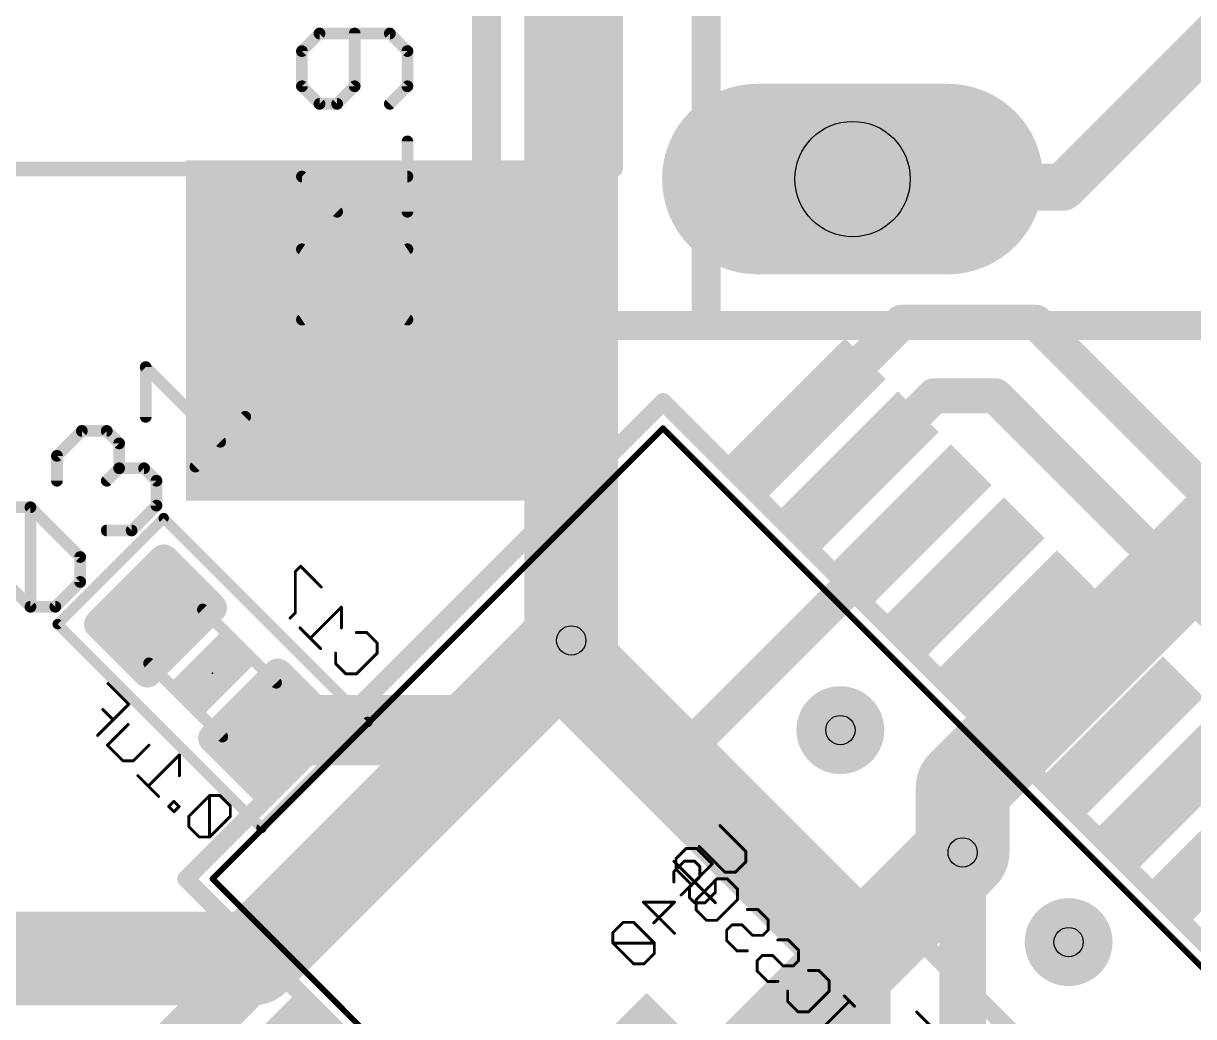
# Model space of a CAD drawing. Extents: x -76 to 580, y -41 to 95.
# Drawn here: x 301.21 to 311.36, y 11.09 to 19.7 of the extents above; entities that cross this region are included whole.
import ezdxf

# ---------------------------------------------------------------- set-up
doc = ezdxf.new("R2010")
doc.units = 0
for name, color, linetype in [('1', 22, 'CONTINUOUS'), ('16', 175, 'CONTINUOUS'), ('17', 82, 'CONTINUOUS'), ('18', 82, 'CONTINUOUS'), ('21', 32, 'CONTINUOUS'), ('22', 2, 'CONTINUOUS'), ('24', 7, 'CONTINUOUS'), ('25', 253, 'CONTINUOUS'), ('26', 253, 'CONTINUOUS'), ('27', 253, 'CONTINUOUS'), ('28', 253, 'CONTINUOUS'), ('29', 253, 'CONTINUOUS'), ('30', 253, 'CONTINUOUS'), ('31', 253, 'CONTINUOUS'), ('32', 253, 'CONTINUOUS'), ('36', 253, 'CONTINUOUS'), ('40', 175, 'CONTINUOUS'), ('44', 253, 'CONTINUOUS'), ('51', 53, 'CONTINUOUS'), ('52', 253, 'CONTINUOUS')]:
    doc.layers.add(name, color=color, linetype=linetype)

# ---------------------------------------------------------------- blocks, each defined once
blk = doc.blocks.new('RECT')
blk.add_solid([(-0.5, -0.5), (0.5, -0.5), (-0.5, 0.5), (0.5, 0.5)])
blk = doc.blocks.new('RECT112000X144000R30')
at = {"const_width": 0.105}
blk.add_lwpolyline([(0.2975, -0.345), (0.2975, 0.345, 0.4142), (0.245, 0.3975), (-0.245, 0.3975, 0.4142), (-0.2975, 0.345), (-0.2975, -0.345, 0.4142), (-0.245, -0.3975), (0.245, -0.3975, 0.4142)], format="xyb", close=True, dxfattribs=at)
blk.add_solid([(-0.2704, -0.3704), (0.2704, -0.3704), (-0.2704, 0.3704), (0.2704, 0.3704)])
blk = doc.blocks.new('RECT136384X168384R30')
at = {"const_width": 0.1279}
blk.add_lwpolyline([(0.3623, -0.3983), (0.3623, 0.3983, 0.4142), (0.2983, 0.4623), (-0.2983, 0.4623, 0.4142), (-0.3623, 0.3983), (-0.3623, -0.3983, 0.4142), (-0.2983, -0.4623), (0.2983, -0.4623, 0.4142)], format="xyb", close=True, dxfattribs=at)
blk.add_solid([(-0.3237, -0.4237), (0.3237, -0.4237), (-0.3237, 0.4237), (0.3237, 0.4237)])
blk = doc.blocks.new('LONGP100')
at = {"const_width": 1}
blk.add_lwpolyline([(-0.5, 0), (0.5, 0)], dxfattribs=at)
at = {"const_width": 0.5}
for points in [[(-0.5, 0.25, 1), (-0.5, -0.25)], [(0.5, -0.25, 1), (0.5, 0.25)]]:
    blk.add_lwpolyline(points, format="xyb", dxfattribs=at)
blk = doc.blocks.new('ROUNDV')
at = {"const_width": 0.5}
blk.add_lwpolyline([(0, -0.25, 1), (0, 0.25, 1), (0, -0.25)], format="xyb", dxfattribs=at)

msp = doc.modelspace()

# ---------------------------------------------------------------- linework, layer by layer
at = {"layer": '1'}
for points, const_width in [([(310.227, 18.2843), (313.0838, 21.1411)], 0.4064), ([(316.501, 20.2233), (309.3592, 13.0815)], 0.8128), ([(309.4653, 18.355), (308.4046, 18.355)], 0.4064), ([(309.536, 18.2843), (309.4653, 18.355)], 0.4064), ([(309.536, 18.2843), (310.227, 18.2843)], 0.4064), ([(305.9651, 14.3543), (303.2074, 11.5966)], 0.8128), ([(309.3592, 13.0815), (309.3592, 12.5158)], 0.8128), ([(309.3592, 12.5158), (306.5308, 9.6874)], 0.8128), ([(303.2074, 11.5966), (292.6008, 11.5966)], 0.8128)]:
    msp.add_lwpolyline(points, dxfattribs=dict(at, const_width=const_width))
for points, const_width in [([(308.4046, 18.4566, 1), (308.4046, 18.2534)], 0.2032), ([(309.5371, 18.4268, 1), (309.3934, 18.2832)], 0.2032), ([(309.536, 18.3859, 1), (309.536, 18.1827)], 0.2032), ([(309.4653, 18.2534, 1), (309.4653, 18.4566)], 0.2032), ([(310.227, 18.1827, 1), (310.227, 18.3859)], 0.2032), ([(309.4642, 18.2125, 1), (309.6078, 18.3561)], 0.2032), ([(310.1552, 18.3561, 1), (310.2988, 18.2125)], 0.2032), ([(306.1088, 14.2106, 1), (305.8214, 14.4979)], 0.4064), ([(309.5624, 13.0815, 1), (309.156, 13.0815)], 0.4064), ([(309.2155, 13.2252, 1), (309.5029, 12.9378)], 0.4064), ([(309.5029, 12.3721, 1), (309.2155, 12.6595)], 0.4064), ([(309.156, 12.5158, 1), (309.5624, 12.5158)], 0.4064), ([(303.2074, 11.3933, 1), (303.2074, 11.7998)], 0.4064), ([(303.0637, 11.7402, 1), (303.3511, 11.4529)], 0.4064)]:
    msp.add_lwpolyline(points, format="xyb", dxfattribs=dict(at, const_width=const_width))
at = {"layer": '16'}
for points, const_width in [([(305.9651, 23.8295), (305.9651, 14.3543)], 0.8128), ([(307.9669, 16.25), (308.8289, 17.112)], 0.3048), ([(308.8289, 17.112), (309.9956, 17.112)], 0.3048), ([(309.9956, 17.112), (314.2383, 12.8693)], 0.3048), ([(309.1117, 16.4756), (308.4265, 15.7904)], 0.3048), ([(309.6421, 16.4756), (309.1117, 16.4756)], 0.3048), ([(314.2383, 11.8794), (309.6421, 16.4756)], 0.3048), ([(308.8862, 15.3308), (306.9197, 13.3643)], 0.3048), ([(305.9651, 14.3543), (305.9651, 14.1421)], 0.8128), ([(305.1873, 13.5765), (305.9651, 14.3543)], 0.6096), ([(305.9651, 14.1421), (306.9197, 13.1875)], 0.8128), ([(310.265, 13.9519), (309.3592, 13.0461)], 0.4064), ([(303.3488, 13.5764), (305.1873, 13.5765)], 0.6096), ([(306.9197, 13.1875), (308.1924, 11.9148)], 0.8128), ([(306.9197, 13.3643), (306.9197, 13.1875)], 0.3048), ([(309.3592, 13.0461), (309.3592, 12.5158)], 0.4064), ([(309.3592, 12.5158), (309.3592, 10.748)], 0.4064), ([(308.2631, 11.8441), (308.1924, 11.9148)], 0.8128), ([(308.2631, 11.632), (308.2631, 11.8441)], 0.3048), ([(308.5814, 11.3137), (308.2631, 11.632)], 0.3048), ([(308.5814, 10.0409), (308.5814, 11.3137)], 0.3048)]:
    msp.add_lwpolyline(points, dxfattribs=dict(at, const_width=const_width))
for points, const_width in [([(308.8289, 17.1882, 1), (308.8289, 17.0358)], 0.1524), ([(308.8828, 17.0581, 1), (308.775, 17.1659)], 0.1524), ([(310.0495, 17.1659, 1), (309.9417, 17.0581)], 0.1524), ([(309.9956, 17.0358, 1), (309.9956, 17.1882)], 0.1524), ([(309.1117, 16.5518, 1), (309.1117, 16.3994)], 0.1524), ([(309.1656, 16.4217, 1), (309.0578, 16.5295)], 0.1524), ([(309.6959, 16.5295, 1), (309.5882, 16.4217)], 0.1524), ([(309.6421, 16.3994, 1), (309.6421, 16.5518)], 0.1524), ([(307.913, 16.3039, 1), (308.0208, 16.1961)], 0.1524), ([(308.3727, 15.8443, 1), (308.4804, 15.7365)], 0.1524), ([(308.94, 15.2769, 1), (308.8323, 15.3847)], 0.1524), ([(306.1683, 14.3543, 1), (305.7619, 14.3543)], 0.4064), ([(306.0729, 14.2465, 1), (305.8573, 14.462)], 0.3048), ([(305.7619, 14.3543, 1), (306.1683, 14.3543)], 0.4064), ([(306.1088, 14.2858, 1), (305.8214, 13.9985)], 0.4064), ([(305.7619, 14.1421, 1), (306.1683, 14.1421)], 0.4064), ([(310.3369, 13.8801, 1), (310.1932, 14.0238)], 0.2032), ([(303.3488, 13.7288, 1), (303.3488, 13.424)], 0.3048), ([(305.0795, 13.6842, 1), (305.295, 13.4687)], 0.3048), ([(305.1873, 13.4241, 1), (305.1873, 13.7288)], 0.3048), ([(307.0634, 13.3312, 1), (306.776, 13.0439)], 0.4064), ([(306.776, 13.0439, 1), (307.0634, 13.3312)], 0.4064), ([(306.9959, 13.3643, 1), (306.8435, 13.3643)], 0.1524), ([(306.8658, 13.4182, 1), (306.9736, 13.3104)], 0.1524), ([(306.8435, 13.1875, 1), (306.9959, 13.1875)], 0.1524), ([(309.4608, 13.0461, 1), (309.2576, 13.0461)], 0.2032), ([(309.2874, 13.118, 1), (309.4311, 12.9743)], 0.2032), ([(309.4608, 12.5158, 1), (309.2576, 12.5158)], 0.2032), ([(309.2576, 12.5158, 1), (309.4608, 12.5158)], 0.2032), ([(308.3361, 12.0585, 1), (308.0487, 11.7711)], 0.4064), ([(308.0487, 11.7711, 1), (308.3361, 12.0585)], 0.4064), ([(308.1194, 11.7004, 1), (308.4068, 11.9878)], 0.4064), ([(308.3393, 11.8441, 1), (308.1869, 11.8441)], 0.1524), ([(308.317, 11.6859, 1), (308.2092, 11.5781)], 0.1524), ([(308.1869, 11.632, 1), (308.3393, 11.632)], 0.1524), ([(308.6576, 11.3137, 1), (308.5052, 11.3137)], 0.1524), ([(308.5275, 11.2598, 1), (308.6353, 11.3676)], 0.1524)]:
    msp.add_lwpolyline(points, format="xyb", dxfattribs=dict(at, const_width=const_width))
at = {"layer": '21', "const_width": 0.254}
for points in [[(305.2296, 17.085), (305.2296, 24.705)], [(307.1346, 17.085), (307.1346, 24.705)], [(307.1346, 17.085), (305.2296, 17.085)], [(311.5796, 17.085), (307.1346, 17.085)]]:
    msp.add_lwpolyline(points, dxfattribs=at)
at = {"layer": '21', "const_width": 0.127}
for points in [[(305.2296, 17.1485, 1), (305.2296, 17.0215)], [(307.1346, 17.1485, 1), (307.1346, 17.0215)], [(307.1346, 17.0215, 1), (307.1346, 17.1485)], [(305.1661, 17.085, 1), (305.2931, 17.085)], [(307.0711, 17.085, 1), (307.1981, 17.085)]]:
    msp.add_lwpolyline(points, format="xyb", dxfattribs=at)
at = {"layer": '22', "const_width": 0.1524}
for points in [[(306.7606, 16.4226), (302.624, 12.286)], [(314.1145, 9.0686), (306.7606, 16.4226)], [(302.624, 12.286), (309.9779, 4.9321)]]:
    msp.add_lwpolyline(points, dxfattribs=at)
at = {"layer": '22', "const_width": 0.0762}
for points in [[(306.7875, 16.4495, 1), (306.7337, 16.3956)], [(306.7875, 16.3956, 1), (306.7337, 16.4495)], [(302.651, 12.3129, 1), (302.5971, 12.259)], [(302.5971, 12.3129, 1), (302.651, 12.259)]]:
    msp.add_lwpolyline(points, format="xyb", dxfattribs=at)
at = {"layer": '24'}
msp.add_point((302.8538, 14.0714), dxfattribs=at)
at = {"layer": '25', "const_width": 0.1016}
for points in [[(303.7812, 19.617), (303.6286, 19.4644)], [(304.3913, 19.617), (303.7812, 19.617)], [(304.0862, 19.1594), (304.0862, 19.617)], [(304.5438, 19.4644), (304.3913, 19.617)], [(303.6286, 19.4644), (303.6286, 19.1594)], [(304.5438, 19.1594), (304.5438, 19.4644)], [(303.6286, 19.1594), (303.7812, 19.0068)], [(303.9337, 19.0068), (304.0862, 19.1594)], [(304.3913, 19.0068), (304.5438, 19.1594)], [(303.7812, 19.0068), (303.9337, 19.0068)], [(304.5438, 18.0713), (304.5438, 18.6814)], [(303.9337, 18.0713), (303.6286, 18.3764)], [(303.6286, 18.3764), (304.5438, 18.3764)], [(303.6286, 17.1358), (304.5438, 17.7459)], [(303.6286, 17.7459), (304.5438, 17.1358)]]:
    msp.add_lwpolyline(points, dxfattribs=at)
at = {"layer": '25', "const_width": 0.0508}
for points in [[(303.7812, 19.6424, 1), (303.7812, 19.5916)], [(303.7991, 19.599, 1), (303.7632, 19.6349)], [(304.1116, 19.617, 1), (304.0608, 19.617)], [(304.4093, 19.6349, 1), (304.3733, 19.599)], [(304.3913, 19.5916, 1), (304.3913, 19.6424)], [(303.654, 19.4644, 1), (303.6032, 19.4644)], [(303.6107, 19.4824, 1), (303.6466, 19.4465)], [(304.5692, 19.4644, 1), (304.5184, 19.4644)], [(304.5259, 19.4465, 1), (304.5618, 19.4824)], [(303.6032, 19.1594, 1), (303.654, 19.1594)], [(303.6466, 19.1773, 1), (303.6107, 19.1414)], [(304.0608, 19.1594, 1), (304.1116, 19.1594)], [(304.1042, 19.1414, 1), (304.0683, 19.1773)], [(304.5184, 19.1594, 1), (304.5692, 19.1594)], [(304.5618, 19.1414, 1), (304.5259, 19.1773)], [(303.7812, 19.0322, 1), (303.7812, 18.9814)], [(303.7632, 18.9889, 1), (303.7991, 19.0248)], [(303.9157, 19.0248, 1), (303.9517, 18.9889)], [(303.9337, 18.9814, 1), (303.9337, 19.0322)], [(304.3733, 19.0248, 1), (304.4093, 18.9889)], [(304.5692, 18.6814, 1), (304.5184, 18.6814)], [(303.6286, 18.4018, 1), (303.6286, 18.351)], [(303.6466, 18.3943, 1), (303.6107, 18.3584)], [(304.5438, 18.351, 1), (304.5438, 18.4018)], [(303.9157, 18.0534, 1), (303.9517, 18.0893)], [(304.5184, 18.0713, 1), (304.5692, 18.0713)], [(303.6427, 17.7671, 1), (303.6146, 17.7248)], [(304.5579, 17.7248, 1), (304.5297, 17.7671)], [(303.6146, 17.1569, 1), (303.6427, 17.1147)], [(304.5297, 17.1147, 1), (304.5579, 17.1569)]]:
    msp.add_lwpolyline(points, format="xyb", dxfattribs=at)
at = {"layer": '26', "const_width": 0.0127}
for points in [[(303.578, 14.9523, 1), (303.5653, 14.9523)], [(303.5672, 14.9568, 1), (303.5761, 14.9478)], [(303.6211, 15.0018, 1), (303.6121, 14.9928)], [(303.6211, 14.9928, 1), (303.6121, 15.0018)], [(303.7919, 14.813, 1), (303.8008, 14.822)], [(303.9774, 14.6428, 1), (303.9647, 14.6428)], [(303.9756, 14.6383, 1), (303.9666, 14.6473)], [(303.5222, 14.5524, 1), (303.5312, 14.5434)], [(303.5653, 14.5928, 1), (303.578, 14.5928)], [(303.5761, 14.5883, 1), (303.5672, 14.5973)], [(303.616, 14.4675, 1), (303.6071, 14.4585)], [(303.9647, 14.463, 1), (303.9774, 14.463)], [(304.1009, 14.4295, 1), (304.1009, 14.4168)], [(304.1952, 14.4276, 1), (304.1862, 14.4186)], [(304.1907, 14.4168, 1), (304.1907, 14.4295)], [(303.697, 14.3776, 1), (303.7059, 14.3687)], [(304.287, 14.3332, 1), (304.2743, 14.3332)], [(304.2761, 14.3288, 1), (304.2851, 14.3377)], [(303.7868, 14.2788, 1), (303.7958, 14.2878)], [(303.9275, 14.2434, 1), (303.9148, 14.2434)], [(304.2743, 14.2434, 1), (304.287, 14.2434)], [(304.2851, 14.2389, 1), (304.2761, 14.2479)], [(303.9256, 14.158, 1), (303.9166, 14.149)], [(303.9148, 14.1535, 1), (303.9275, 14.1535)], [(304.011, 14.07, 1), (304.011, 14.0573)], [(304.0065, 14.0591, 1), (304.0155, 14.0681)], [(304.0964, 14.0681, 1), (304.1053, 14.0591)], [(304.1009, 14.0573, 1), (304.1009, 14.07)], [(307.2588, 12.7531, 1), (307.2499, 12.7442)], [(307.0791, 12.5734, 1), (307.0701, 12.5644)], [(307.4854, 12.524, 1), (307.4727, 12.524)], [(307.4746, 12.5195, 1), (307.4835, 12.5284)], [(306.8594, 12.4436, 1), (306.8504, 12.4346)], [(306.9448, 12.4455, 1), (306.9448, 12.4328)], [(306.9493, 12.4346, 1), (306.9403, 12.4436)], [(307.0392, 12.4436, 1), (307.0302, 12.4346)], [(307.0347, 12.4328, 1), (307.0347, 12.4455)], [(307.086, 12.3942, 1), (307.0733, 12.3942)], [(307.0751, 12.3897, 1), (307.0841, 12.3987)], [(307.4727, 12.4341, 1), (307.4854, 12.4341)], [(307.4835, 12.4296, 1), (307.4746, 12.4386)], [(306.8504, 12.3537, 1), (306.8594, 12.3447)], [(306.8613, 12.3492, 1), (306.8486, 12.3492)], [(307.0733, 12.3043, 1), (307.086, 12.3043)], [(307.0841, 12.2998, 1), (307.0751, 12.3088)], [(307.2993, 12.3505, 1), (307.2993, 12.3378)], [(307.2948, 12.3397, 1), (307.3038, 12.3487)], [(307.3847, 12.3487, 1), (307.3937, 12.3397)], [(307.3892, 12.3378, 1), (307.3892, 12.3505)], [(306.8486, 12.2593, 1), (306.8613, 12.2593)], [(306.9961, 12.2144, 1), (306.9834, 12.2144)], [(306.9853, 12.2189, 1), (306.9942, 12.2099)], [(307.2208, 12.2593, 1), (307.2081, 12.2593)], [(307.2189, 12.165, 1), (307.21, 12.174)], [(306.5948, 12.0891, 1), (306.5858, 12.0801)], [(306.5903, 12.091, 1), (306.5903, 12.0783)], [(306.8645, 12.0801, 1), (306.8555, 12.0891)], [(306.86, 12.0783, 1), (306.86, 12.091)], [(306.9942, 12.129, 1), (306.9853, 12.12)], [(306.9834, 12.1245, 1), (306.9961, 12.1245)], [(307.0347, 12.0859, 1), (307.0347, 12.0732)], [(307.0302, 12.0751, 1), (307.0392, 12.0841)], [(307.1201, 12.0841, 1), (307.1291, 12.0751)], [(307.1246, 12.0732, 1), (307.1246, 12.0859)], [(307.2081, 12.1695, 1), (307.2208, 12.1695)], [(307.21, 12.0751, 1), (307.2189, 12.0841)], [(306.4156, 11.9162, 1), (306.4156, 11.9035)], [(306.4201, 11.9054, 1), (306.4111, 11.9144)], [(306.51, 11.9144, 1), (306.501, 11.9054)], [(306.5055, 11.9035, 1), (306.5055, 11.9162)], [(306.6757, 11.9094, 1), (306.6847, 11.9004)], [(306.3321, 11.82, 1), (306.3194, 11.82)], [(306.3212, 11.8245, 1), (306.3302, 11.8155)], [(306.8555, 11.8105, 1), (306.8645, 11.8195)], [(306.3302, 11.7346, 1), (306.3212, 11.7256)], [(306.3257, 11.7365, 1), (306.3257, 11.7238)], [(306.3194, 11.7301, 1), (306.3321, 11.7301)], [(306.6916, 11.7301, 1), (306.6789, 11.7301)], [(306.6808, 11.7256, 1), (306.6897, 11.7346)], [(306.6852, 11.7238, 1), (306.6852, 11.7365)], [(306.6789, 11.6403, 1), (306.6916, 11.6403)], [(306.6897, 11.6358, 1), (306.6808, 11.6447)], [(306.5055, 11.5567, 1), (306.5055, 11.544)], [(306.501, 11.5459, 1), (306.51, 11.5549)], [(306.5909, 11.5549, 1), (306.5999, 11.5459)], [(306.5954, 11.544, 1), (306.5954, 11.5567)]]:
    msp.add_lwpolyline(points, format="xyb", dxfattribs=at)
at = {"layer": '26', "const_width": 0.0254}
for points in [[(303.6166, 14.9973), (303.5717, 14.9523)], [(303.5717, 14.9523), (303.5717, 14.5928)], [(303.7964, 14.8175), (303.6166, 14.9973)], [(303.9711, 14.6428), (303.7014, 14.3731)], [(303.9711, 14.463), (303.9711, 14.6428)], [(303.5717, 14.5928), (303.5267, 14.5479)], [(303.7913, 14.2833), (303.6116, 14.463)], [(304.1009, 14.4231), (304.1907, 14.4231)], [(304.1907, 14.4231), (304.2806, 14.3332)], [(304.2806, 14.3332), (304.2806, 14.2434)], [(303.9211, 14.1535), (303.9211, 14.2434)], [(304.2806, 14.2434), (304.1009, 14.0636)], [(304.011, 14.0636), (303.9211, 14.1535)], [(304.1009, 14.0636), (304.011, 14.0636)], [(307.2544, 12.7487), (307.4791, 12.524)], [(307.2993, 12.3442), (307.0746, 12.5689)], [(307.4791, 12.524), (307.4791, 12.4341)], [(306.9448, 12.4391), (306.8549, 12.3492)], [(306.8549, 12.4391), (307.2144, 12.0796)], [(307.0347, 12.4391), (306.9448, 12.4391)], [(307.0796, 12.3942), (307.0347, 12.4391)], [(307.0796, 12.3043), (307.0796, 12.3942)], [(307.4791, 12.4341), (307.3892, 12.3442)], [(306.8549, 12.3492), (306.8549, 12.2593)], [(306.9898, 12.2144), (307.0796, 12.3043)], [(307.3892, 12.3442), (307.2993, 12.3442)], [(306.9898, 12.1245), (306.9898, 12.2144)], [(307.2144, 12.1695), (307.1246, 12.0796)], [(307.2144, 12.2593), (307.2144, 12.1695)], [(306.86, 11.815), (306.5903, 12.0846)], [(306.5903, 12.0846), (306.86, 12.0846)], [(306.86, 12.0846), (306.6802, 11.9049)], [(307.0347, 12.0796), (306.9898, 12.1245)], [(307.1246, 12.0796), (307.0347, 12.0796)], [(306.4156, 11.9099), (306.3257, 11.82)], [(306.5055, 11.9099), (306.4156, 11.9099)], [(306.6852, 11.7301), (306.5055, 11.9099)], [(306.3257, 11.82), (306.3257, 11.7301)], [(306.3257, 11.7301), (306.5055, 11.5504)], [(306.6852, 11.7301), (306.3257, 11.7301)], [(306.6852, 11.6403), (306.6852, 11.7301)], [(306.5954, 11.5504), (306.6852, 11.6403)], [(306.5055, 11.5504), (306.5954, 11.5504)]]:
    msp.add_lwpolyline(points, dxfattribs=at)
at = {"layer": '27', "const_width": 0.1016}
for points in [[(302.2737, 16.2927), (302.2737, 16.7241)], [(302.2737, 16.7241), (302.9208, 16.077)], [(302.7051, 15.8613), (303.1365, 16.2927)], [(301.5043, 15.9548), (301.72, 16.1705)], [(301.72, 16.1705), (301.9357, 16.1705)], [(301.9357, 16.1705), (302.0436, 16.0626)], [(302.0436, 16.0626), (302.0436, 15.8469)], [(301.5043, 15.739), (301.5043, 15.9548)], [(302.0436, 15.8469), (301.9357, 15.739)], [(302.0436, 15.8469), (302.2593, 15.8469)], [(302.2593, 15.8469), (302.3671, 15.739)], [(302.3671, 15.739), (302.3671, 15.5233)], [(301.0585, 15.509), (301.2742, 15.509)], [(301.2742, 15.509), (301.7056, 15.0775)], [(301.2742, 14.6461), (301.2742, 15.509)], [(302.3671, 15.5233), (302.1514, 15.3076)], [(302.1514, 15.3076), (301.9357, 15.3076)], [(301.2742, 14.6461), (300.8428, 15.0775)], [(301.7056, 15.0775), (301.7056, 14.8618)], [(301.7056, 14.8618), (301.4899, 14.6461)], [(301.4899, 14.6461), (301.2742, 14.6461)]]:
    msp.add_lwpolyline(points, dxfattribs=at)
at = {"layer": '27', "const_width": 0.0508}
for points in [[(302.2991, 16.7241, 1), (302.2483, 16.7241)], [(302.2916, 16.7421, 1), (302.2557, 16.7062)], [(303.1545, 16.2747, 1), (303.1185, 16.3107)], [(302.2483, 16.2927, 1), (302.2991, 16.2927)], [(301.72, 16.1959, 1), (301.72, 16.1451)], [(301.738, 16.1525, 1), (301.702, 16.1884)], [(301.9537, 16.1884, 1), (301.9178, 16.1525)], [(301.9357, 16.1451, 1), (301.9357, 16.1959)], [(302.069, 16.0626, 1), (302.0182, 16.0626)], [(302.0256, 16.0446, 1), (302.0615, 16.0806)], [(302.9028, 16.059, 1), (302.9388, 16.0949)], [(301.5297, 15.9548, 1), (301.4789, 15.9548)], [(301.4863, 15.9727, 1), (301.5223, 15.9368)], [(302.0436, 15.8723, 1), (302.0436, 15.8215)], [(302.0182, 15.8469, 1), (302.069, 15.8469)], [(302.0615, 15.8289, 1), (302.0256, 15.8649)], [(302.2772, 15.8649, 1), (302.2413, 15.8289)], [(302.2593, 15.8215, 1), (302.2593, 15.8723)], [(302.6871, 15.8792, 1), (302.723, 15.8433)], [(301.4789, 15.739, 1), (301.5297, 15.739)], [(301.9178, 15.757, 1), (301.9537, 15.7211)], [(302.3925, 15.739, 1), (302.3417, 15.739)], [(302.3492, 15.7211, 1), (302.3851, 15.757)], [(301.2922, 15.5269, 1), (301.2562, 15.491)], [(301.2996, 15.509, 1), (301.2488, 15.509)], [(301.2742, 15.4836, 1), (301.2742, 15.5344)], [(302.3417, 15.5233, 1), (302.3925, 15.5233)], [(302.3851, 15.5054, 1), (302.3492, 15.5413)], [(301.9357, 15.333, 1), (301.9357, 15.2822)], [(302.1335, 15.3256, 1), (302.1694, 15.2897)], [(302.1514, 15.2822, 1), (302.1514, 15.333)], [(301.731, 15.0775, 1), (301.6802, 15.0775)], [(301.6877, 15.0596, 1), (301.7236, 15.0955)], [(301.6802, 14.8618, 1), (301.731, 14.8618)], [(301.7236, 14.8439, 1), (301.6877, 14.8798)], [(301.2742, 14.6715, 1), (301.2742, 14.6207)], [(301.2488, 14.6461, 1), (301.2996, 14.6461)], [(301.2562, 14.6282, 1), (301.2922, 14.6641)], [(301.472, 14.6641, 1), (301.5079, 14.6282)], [(301.4899, 14.6207, 1), (301.4899, 14.6715)]]:
    msp.add_lwpolyline(points, format="xyb", dxfattribs=at)
at = {"layer": '28'}
for points, const_width in [([(306.7606, 16.1934), (302.8531, 12.286)], 0.0508), ([(313.8854, 9.0686), (306.7606, 16.1934)], 0.0508), ([(302.1267, 13.8002), (301.9469, 13.98)], 0.0254), ([(301.857, 13.5306), (302.1267, 13.8002)], 0.0254), ([(301.9918, 13.6654), (301.902, 13.7553)], 0.0254), ([(301.9419, 13.4457), (302.1216, 13.6255)], 0.0254), ([(302.0767, 13.3109), (301.9419, 13.4457)], 0.0254), ([(302.3014, 13.4457), (302.1666, 13.3109)], 0.0254), ([(302.1666, 13.3109), (302.0767, 13.3109)], 0.0254), ([(302.566, 13.3609), (302.2963, 13.0912)], 0.0254), ([(302.566, 13.1811), (302.566, 13.3609)], 0.0254), ([(302.3862, 13.0014), (302.2065, 13.1811)], 0.0254), ([(302.8281, 13.0089), (302.6483, 12.8292)], 0.0254), ([(302.9179, 13.0089), (302.8281, 13.0089)], 0.0254), ([(302.8281, 12.6494), (302.8281, 13.0089)], 0.0254), ([(303.0078, 12.919), (302.9179, 13.0089)], 0.0254), ([(302.5185, 12.9589), (302.4736, 12.914)], 0.0254), ([(302.4736, 12.914), (302.5185, 12.8691)], 0.0254), ([(302.5635, 12.914), (302.5185, 12.9589)], 0.0254), ([(302.5185, 12.8691), (302.5635, 12.914)], 0.0254), ([(303.0078, 12.8292), (303.0078, 12.919)], 0.0254), ([(302.6483, 12.8292), (302.6483, 12.7393)], 0.0254), ([(302.8281, 12.6494), (303.0078, 12.8292)], 0.0254), ([(302.6483, 12.7393), (302.7382, 12.6494)], 0.0254), ([(302.7382, 12.6494), (302.8281, 12.6494)], 0.0254), ([(306.9628, 12.5511), (306.873, 12.4612)], 0.0254), ([(307.0527, 12.5511), (306.9628, 12.5511)], 0.0254), ([(307.1875, 12.4163), (307.0527, 12.5511)], 0.0254), ([(306.873, 12.4612), (306.873, 12.3713)], 0.0254), ([(306.873, 12.3713), (307.0078, 12.2365)], 0.0254), ([(306.9179, 12.1466), (307.1875, 12.4163)], 0.0254), ([(302.8531, 12.286), (309.9779, 5.1612)], 0.0508), ([(307.0477, 12.1067), (307.2274, 12.2865)], 0.0254), ([(307.2274, 12.2865), (307.3173, 12.2865)], 0.0254), ([(307.3173, 12.2865), (307.4072, 12.1966)], 0.0254), ([(307.4072, 12.1966), (307.4072, 12.1067)], 0.0254), ([(307.0477, 12.0169), (307.0477, 12.1067)], 0.0254), ([(307.4072, 12.1067), (307.2274, 11.927)], 0.0254), ([(307.1376, 11.927), (307.0477, 12.0169)], 0.0254), ([(307.492, 12.0219), (307.5819, 12.0219)], 0.0254), ([(307.5819, 12.0219), (307.6718, 11.932)], 0.0254), ([(307.2274, 11.927), (307.1376, 11.927)], 0.0254), ([(307.3572, 11.8871), (307.3123, 11.8421)], 0.0254), ([(307.4471, 11.8871), (307.3572, 11.8871)], 0.0254), ([(307.537, 11.7972), (307.4471, 11.8871)], 0.0254), ([(307.6718, 11.932), (307.6718, 11.8421)], 0.0254), ([(307.3123, 11.8421), (307.3123, 11.7523)], 0.0254), ([(307.6269, 11.7972), (307.537, 11.7972)], 0.0254), ([(307.6718, 11.8421), (307.6269, 11.7972)], 0.0254), ([(307.3123, 11.7523), (307.4022, 11.6624)], 0.0254), ([(307.4022, 11.6624), (307.492, 11.6624)], 0.0254), ([(307.7566, 11.7573), (307.8465, 11.7573)], 0.0254), ([(307.8465, 11.7573), (307.9364, 11.6674)], 0.0254), ([(307.9364, 11.6674), (307.9364, 11.5775)], 0.0254), ([(307.6218, 11.6225), (307.5769, 11.5775)], 0.0254), ([(307.5769, 11.5775), (307.5769, 11.4876)], 0.0254), ([(307.7117, 11.6225), (307.6218, 11.6225)], 0.0254), ([(307.8016, 11.5326), (307.7117, 11.6225)], 0.0254), ([(307.9364, 11.5775), (307.8915, 11.5326)], 0.0254), ([(307.5769, 11.4876), (307.6668, 11.3978)], 0.0254), ([(307.8915, 11.5326), (307.8016, 11.5326)], 0.0254), ([(308.0212, 11.4927), (308.1111, 11.4927)], 0.0254), ([(308.1111, 11.4927), (308.201, 11.4028)], 0.0254), ([(307.6668, 11.3978), (307.7566, 11.3978)], 0.0254), ([(308.201, 11.4028), (308.201, 11.3129)], 0.0254), ([(307.8415, 11.223), (307.8415, 11.3129)], 0.0254), ([(308.201, 11.3129), (308.0212, 11.1332)], 0.0254), ([(308.4223, 11.1815), (308.3325, 11.2713)], 0.0254), ([(307.9314, 11.1332), (307.8415, 11.223)], 0.0254), ([(308.1078, 10.9568), (308.3774, 11.2264)], 0.0254), ([(308.0212, 11.1332), (307.9314, 11.1332)], 0.0254), ([(308.9606, 11.1322), (309.1404, 10.9524)], 0.0254)]:
    msp.add_lwpolyline(points, dxfattribs=dict(at, const_width=const_width))
for points, const_width in [([(306.7696, 16.2024, 1), (306.7516, 16.1845)], 0.0254), ([(306.7696, 16.1845, 1), (306.7516, 16.2024)], 0.0254), ([(301.9514, 13.9844, 1), (301.9424, 13.9755)], 0.0127), ([(302.1311, 13.7957, 1), (302.1222, 13.8047)], 0.0127), ([(302.1222, 13.7957, 1), (302.1311, 13.8047)], 0.0127), ([(301.9064, 13.7597, 1), (301.8975, 13.7508)], 0.0127), ([(301.9873, 13.6609, 1), (301.9963, 13.6699)], 0.0127), ([(302.1261, 13.621, 1), (302.1171, 13.63)], 0.0127), ([(301.8525, 13.5351, 1), (301.8615, 13.5261)], 0.0127), ([(301.9464, 13.4502, 1), (301.9374, 13.4412)], 0.0127), ([(301.9374, 13.4502, 1), (301.9464, 13.4412)], 0.0127), ([(302.3059, 13.4412, 1), (302.2969, 13.4502)], 0.0127), ([(302.0767, 13.3172, 1), (302.0767, 13.3046)], 0.0127), ([(302.0722, 13.3064, 1), (302.0812, 13.3154)], 0.0127), ([(302.1621, 13.3154, 1), (302.171, 13.3064)], 0.0127), ([(302.1666, 13.3046, 1), (302.1666, 13.3172)], 0.0127), ([(302.5723, 13.3609, 1), (302.5596, 13.3609)], 0.0127), ([(302.5705, 13.3564, 1), (302.5615, 13.3654)], 0.0127), ([(302.211, 13.1856, 1), (302.202, 13.1766)], 0.0127), ([(302.2919, 13.0957, 1), (302.3008, 13.0867)], 0.0127), ([(302.5596, 13.1811, 1), (302.5723, 13.1811)], 0.0127), ([(302.3817, 12.9969, 1), (302.3907, 13.0058)], 0.0127), ([(302.8281, 13.0153, 1), (302.8281, 13.0026)], 0.0127), ([(302.8344, 13.0089, 1), (302.8217, 13.0089)], 0.0127), ([(302.8326, 13.0044, 1), (302.8236, 13.0134)], 0.0127), ([(302.9224, 13.0134, 1), (302.9135, 13.0044)], 0.0127), ([(302.9179, 13.0026, 1), (302.9179, 13.0153)], 0.0127), ([(302.4781, 12.9185, 1), (302.4691, 12.9095)], 0.0127), ([(302.4691, 12.9185, 1), (302.4781, 12.9095)], 0.0127), ([(302.523, 12.9634, 1), (302.514, 12.9544)], 0.0127), ([(302.523, 12.9544, 1), (302.514, 12.9634)], 0.0127), ([(302.568, 12.9095, 1), (302.559, 12.9185)], 0.0127), ([(302.559, 12.9095, 1), (302.568, 12.9185)], 0.0127), ([(303.0142, 12.919, 1), (303.0015, 12.919)], 0.0127), ([(303.0033, 12.9145, 1), (303.0123, 12.9235)], 0.0127), ([(302.514, 12.8735, 1), (302.523, 12.8646)], 0.0127), ([(302.514, 12.8646, 1), (302.523, 12.8735)], 0.0127), ([(302.6547, 12.8292, 1), (302.642, 12.8292)], 0.0127), ([(302.6438, 12.8336, 1), (302.6528, 12.8247)], 0.0127), ([(303.0015, 12.8292, 1), (303.0142, 12.8291)], 0.0127), ([(303.0123, 12.8247, 1), (303.0033, 12.8336)], 0.0127), ([(302.6528, 12.7438, 1), (302.6438, 12.7348)], 0.0127), ([(302.642, 12.7393, 1), (302.6547, 12.7393)], 0.0127), ([(302.7382, 12.6557, 1), (302.7382, 12.643)], 0.0127), ([(302.7337, 12.6449, 1), (302.7427, 12.6539)], 0.0127), ([(302.8236, 12.6539, 1), (302.8326, 12.6449)], 0.0127), ([(302.8217, 12.6494, 1), (302.8344, 12.6494)], 0.0127), ([(302.8281, 12.643, 1), (302.8281, 12.6557)], 0.0127), ([(306.9628, 12.5574, 1), (306.9628, 12.5447)], 0.0127), ([(306.9673, 12.5466, 1), (306.9583, 12.5556)], 0.0127), ([(307.0572, 12.5556, 1), (307.0482, 12.5466)], 0.0127), ([(307.0527, 12.5447, 1), (307.0527, 12.5574)], 0.0127), ([(306.8793, 12.4612, 1), (306.8666, 12.4612)], 0.0127), ([(306.8685, 12.4657, 1), (306.8774, 12.4567)], 0.0127), ([(306.8774, 12.3758, 1), (306.8685, 12.3668)], 0.0127), ([(307.192, 12.4118, 1), (307.183, 12.4208)], 0.0127), ([(307.183, 12.4118, 1), (307.192, 12.4208)], 0.0127), ([(302.8621, 12.295, 1), (302.8441, 12.277)], 0.0254), ([(302.8441, 12.295, 1), (302.8621, 12.277)], 0.0254), ([(306.8666, 12.3713, 1), (306.8793, 12.3713)], 0.0127), ([(307.2274, 12.2928, 1), (307.2274, 12.2801)], 0.0127), ([(307.2319, 12.282, 1), (307.2229, 12.291)], 0.0127), ([(307.3218, 12.291, 1), (307.3128, 12.282)], 0.0127), ([(307.3173, 12.2801, 1), (307.3173, 12.2928)], 0.0127), ([(307.0033, 12.232, 1), (307.0123, 12.241)], 0.0127), ([(307.4135, 12.1966, 1), (307.4008, 12.1966)], 0.0127), ([(307.4027, 12.1921, 1), (307.4117, 12.2011)], 0.0127), ([(306.9134, 12.1511, 1), (306.9224, 12.1422)], 0.0127), ([(307.054, 12.1067, 1), (307.0413, 12.1067)], 0.0127), ([(307.0432, 12.1112, 1), (307.0522, 12.1022)], 0.0127), ([(307.4008, 12.1067, 1), (307.4135, 12.1067)], 0.0127), ([(307.4117, 12.1022, 1), (307.4027, 12.1112)], 0.0127), ([(307.0413, 12.0169, 1), (307.054, 12.0169)], 0.0127), ([(307.0522, 12.0213, 1), (307.0432, 12.0124)], 0.0127), ([(307.492, 12.0282, 1), (307.492, 12.0155)], 0.0127), ([(307.5864, 12.0264, 1), (307.5774, 12.0174)], 0.0127), ([(307.5819, 12.0155, 1), (307.5819, 12.0282)], 0.0127), ([(307.1376, 11.9333, 1), (307.1376, 11.9206)], 0.0127), ([(307.1331, 11.9225, 1), (307.142, 11.9315)], 0.0127), ([(307.2229, 11.9315, 1), (307.2319, 11.9225)], 0.0127), ([(307.2274, 11.9206, 1), (307.2274, 11.9333)], 0.0127), ([(307.3572, 11.8934, 1), (307.3572, 11.8807)], 0.0127), ([(307.3617, 11.8826, 1), (307.3527, 11.8916)], 0.0127), ([(307.4516, 11.8916, 1), (307.4426, 11.8826)], 0.0127), ([(307.4471, 11.8807, 1), (307.4471, 11.8934)], 0.0127), ([(307.6781, 11.932, 1), (307.6655, 11.932)], 0.0127), ([(307.6673, 11.9275, 1), (307.6763, 11.9365)], 0.0127), ([(307.3186, 11.8421, 1), (307.3059, 11.8421)], 0.0127), ([(307.3078, 11.8466, 1), (307.3168, 11.8376)], 0.0127), ([(307.537, 11.8035, 1), (307.537, 11.7908)], 0.0127), ([(307.5325, 11.7927, 1), (307.5415, 11.8017)], 0.0127), ([(307.6224, 11.8017, 1), (307.6313, 11.7927)], 0.0127), ([(307.6269, 11.7908, 1), (307.6269, 11.8035)], 0.0127), ([(307.6654, 11.8421, 1), (307.6781, 11.8421)], 0.0127), ([(307.6763, 11.8376, 1), (307.6673, 11.8466)], 0.0127), ([(307.3168, 11.7567, 1), (307.3078, 11.7478)], 0.0127), ([(307.3059, 11.7523, 1), (307.3186, 11.7523)], 0.0127), ([(307.4022, 11.6687, 1), (307.4022, 11.656)], 0.0127), ([(307.3977, 11.6579, 1), (307.4067, 11.6669)], 0.0127), ([(307.492, 11.656, 1), (307.492, 11.6687)], 0.0127), ([(307.7566, 11.7636, 1), (307.7566, 11.7509)], 0.0127), ([(307.851, 11.7618, 1), (307.842, 11.7528)], 0.0127), ([(307.8465, 11.7509, 1), (307.8465, 11.7636)], 0.0127), ([(307.9428, 11.6674, 1), (307.9301, 11.6674)], 0.0127), ([(307.9319, 11.6629, 1), (307.9409, 11.6719)], 0.0127), ([(307.5832, 11.5775, 1), (307.5705, 11.5775)], 0.0127), ([(307.5724, 11.582, 1), (307.5814, 11.573)], 0.0127), ([(307.6218, 11.6288, 1), (307.6218, 11.6161)], 0.0127), ([(307.6263, 11.618, 1), (307.6173, 11.627)], 0.0127), ([(307.7162, 11.627, 1), (307.7072, 11.618)], 0.0127), ([(307.7117, 11.6161, 1), (307.7117, 11.6288)], 0.0127), ([(307.9301, 11.5775, 1), (307.9427, 11.5775)], 0.0127), ([(307.9409, 11.573, 1), (307.9319, 11.582)], 0.0127), ([(307.5705, 11.4876, 1), (307.5832, 11.4876)], 0.0127), ([(307.5814, 11.4921, 1), (307.5724, 11.4832)], 0.0127), ([(307.8016, 11.5389, 1), (307.8016, 11.5262)], 0.0127), ([(307.7971, 11.5281, 1), (307.8061, 11.5371)], 0.0127), ([(307.887, 11.5371, 1), (307.896, 11.5281)], 0.0127), ([(307.8915, 11.5262, 1), (307.8915, 11.5389)], 0.0127), ([(308.0212, 11.499, 1), (308.0212, 11.4863)], 0.0127), ([(308.1156, 11.4972, 1), (308.1066, 11.4882)], 0.0127), ([(308.1111, 11.4863, 1), (308.1111, 11.499)], 0.0127), ([(307.6668, 11.4041, 1), (307.6668, 11.3914)], 0.0127), ([(307.6623, 11.3933, 1), (307.6713, 11.4023)], 0.0127), ([(307.7566, 11.3914, 1), (307.7566, 11.4041)], 0.0127), ([(308.2074, 11.4028, 1), (308.1947, 11.4028)], 0.0127), ([(308.1965, 11.3983, 1), (308.2055, 11.4073)], 0.0127), ([(307.8478, 11.3129, 1), (307.8351, 11.3129)], 0.0127), ([(308.1947, 11.3129, 1), (308.2074, 11.3129)], 0.0127), ([(308.2055, 11.3084, 1), (308.1965, 11.3174)], 0.0127), ([(308.337, 11.2758, 1), (308.328, 11.2668)], 0.0127), ([(307.846, 11.2275, 1), (307.837, 11.2186)], 0.0127), ([(307.8351, 11.223, 1), (307.8478, 11.223)], 0.0127), ([(308.3819, 11.2219, 1), (308.3729, 11.2309)], 0.0127), ([(308.4179, 11.177, 1), (308.4268, 11.1859)], 0.0127), ([(307.9314, 11.1395, 1), (307.9314, 11.1268)], 0.0127), ([(307.9269, 11.1287, 1), (307.9359, 11.1377)], 0.0127), ([(308.0168, 11.1377, 1), (308.0257, 11.1287)], 0.0127), ([(308.0212, 11.1268, 1), (308.0212, 11.1395)], 0.0127), ([(308.9651, 11.1367, 1), (308.9561, 11.1277)], 0.0127)]:
    msp.add_lwpolyline(points, format="xyb", dxfattribs=dict(at, const_width=const_width))
at = {"layer": '40', "const_width": 0.09}
for points in [[(302.4296, 15.4149), (301.5103, 14.4957)], [(304.1973, 13.6472), (302.4296, 15.4149)], [(301.5103, 14.4957), (303.2781, 12.7279)], [(303.2781, 12.7279), (304.1973, 13.6472)]]:
    msp.add_lwpolyline(points, dxfattribs=at)
at = {"layer": '40', "const_width": 0.045}
for points in [[(302.4455, 15.4308, 1), (302.4137, 15.399)], [(302.4455, 15.399, 1), (302.4137, 15.4308)], [(301.5262, 14.5116, 1), (301.4944, 14.4798)], [(301.4944, 14.5116, 1), (301.5262, 14.4798)], [(304.2132, 13.6312, 1), (304.1814, 13.6631)], [(304.1814, 13.6312, 1), (304.2132, 13.6631)], [(303.2622, 12.7438, 1), (303.294, 12.712)], [(303.2622, 12.712, 1), (303.294, 12.7438)]]:
    msp.add_lwpolyline(points, format="xyb", dxfattribs=at)
at = {"layer": '44'}
for centre, radius in [((308.4046, 18.355), 0.5), ((305.9651, 14.3543), 0.127), ((308.2986, 13.5765), 0.127), ((309.3592, 12.5158), 0.127), ((310.2785, 11.738), 0.127)]:
    msp.add_circle(centre, radius, dxfattribs=at)
at = {"layer": '51', "const_width": 0.127}
for points in [[(306.3488, 33.9411), (306.3488, 18.4411)], [(306.3488, 18.4411), (300.3488, 18.4411)]]:
    msp.add_lwpolyline(points, dxfattribs=at)
at = {"layer": '51', "const_width": 0.0635}
for points in [[(306.3171, 18.4411, 1), (306.3806, 18.4411)], [(306.3488, 18.4094, 1), (306.3488, 18.4729)]]:
    msp.add_lwpolyline(points, format="xyb", dxfattribs=at)
at = {"layer": '52'}
for points, const_width in [([(303.4054, 13.9866), (302.769, 14.623)], 0.1), ([(302.9387, 13.5199), (302.3023, 14.1563)], 0.1), ([(308.8642, 11.8794), (306.8843, 9.8995)], 0.1524), ([(308.8642, 11.8794), (309.9956, 10.748)], 0.1524)]:
    msp.add_lwpolyline(points, dxfattribs=dict(at, const_width=const_width))
for points, const_width in [([(302.7867, 14.6406, 1), (302.7513, 14.6053)], 0.05), ([(302.32, 14.1739, 1), (302.2846, 14.1386)], 0.05), ([(303.3877, 13.9689, 1), (303.4231, 14.0042)], 0.05), ([(302.921, 13.5022, 1), (302.9564, 13.5376)], 0.05), ([(308.8912, 11.9063, 1), (308.8373, 11.8524)], 0.0762), ([(308.8912, 11.8524, 1), (308.8373, 11.9063)], 0.0762)]:
    msp.add_lwpolyline(points, format="xyb", dxfattribs=dict(at, const_width=const_width))

# ---------------------------------------------------------------- block references
at = {"layer": '1', "xscale": 2.8, "yscale": 2.8, "rotation": 90}
msp.add_blockref('RECT', (304.0988, 17.0411), dxfattribs=at)
at = {"layer": '16'}
for p, xscale, yscale, rotation in [((307.9669, 16.25), 0.348, 1.397, 135), ((308.4265, 15.7904), 0.348, 1.397, 135), ((308.8862, 15.3308), 0.348, 1.397, 135), ((309.3458, 14.8712), 0.348, 1.397, 135), ((309.8054, 14.4115), 0.348, 1.397, 135), ((310.265, 13.9519), 0.348, 1.397, 135), ((310.7246, 13.4923), 0.348, 1.397, 135), ((311.1843, 13.0327), 0.348, 1.397, 135), ((311.6439, 12.5731), 0.348, 1.397, 135), ((308.1924, 11.9148), 0.55, 1.2, 225), ((302.7966, 11.0797), 0.348, 1.397, 135), ((303.2562, 10.62), 0.348, 1.397, 135), ((306.8489, 10.5713), 0.55, 1.2, 225)]:
    msp.add_blockref('RECT', p, dxfattribs=dict(at, xscale=xscale, yscale=yscale, rotation=rotation))
at = {"layer": '16', "rotation": 135}
for p in [(302.3589, 14.5664), (303.3488, 13.5764)]:
    msp.add_blockref('RECT112000X144000R30', p, dxfattribs=at)
at = {"layer": '17', "xscale": 1.5, "yscale": 1.5, "rotation": 180}
msp.add_blockref('LONGP100', (308.4046, 18.355), dxfattribs=at)
msp.add_blockref('LONGP100', (308.4046, 18.355), dxfattribs=at)
at = {"layer": '18', "xscale": 0.6096, "yscale": 0.6096}
for p in [(305.9651, 14.3543), (305.9651, 14.3543), (308.2986, 13.5765), (308.2986, 13.5765), (309.3592, 12.5158), (309.3592, 12.5158), (310.2785, 11.738), (310.2785, 11.738)]:
    msp.add_blockref('ROUNDV', p, dxfattribs=at)
at = {"layer": '29'}
for name, p, xscale, yscale, rotation in [('LONGP100', (308.4046, 18.355), 1.6524, 1.6524, 180), ('RECT', (304.0988, 17.0411), 2.9524, 2.9524, 90)]:
    msp.add_blockref(name, p, dxfattribs=dict(at, xscale=xscale, yscale=yscale, rotation=rotation))
at = {"layer": '29', "xscale": 0.762, "yscale": 0.762}
for p in [(305.9651, 14.3543), (308.2986, 13.5765), (309.3592, 12.5158), (310.2785, 11.738)]:
    msp.add_blockref('ROUNDV', p, dxfattribs=at)
at = {"layer": '30'}
for name, p, xscale, yscale, rotation in [('LONGP100', (308.4046, 18.355), 1.6524, 1.6524, 180), ('RECT', (307.9669, 16.25), 0.5004, 1.5494, 135), ('RECT', (308.4265, 15.7904), 0.5004, 1.5494, 135), ('RECT', (308.8862, 15.3308), 0.5004, 1.5494, 135), ('RECT', (309.3458, 14.8712), 0.5004, 1.5494, 135), ('RECT', (309.8054, 14.4115), 0.5004, 1.5494, 135), ('RECT', (310.265, 13.9519), 0.5004, 1.5494, 135), ('RECT', (310.7246, 13.4923), 0.5004, 1.5494, 135), ('RECT', (311.1843, 13.0327), 0.5004, 1.5494, 135), ('RECT', (311.6439, 12.5731), 0.5004, 1.5494, 135), ('RECT', (308.1924, 11.9148), 0.7024, 1.3524, 225), ('RECT', (302.7966, 11.0797), 0.5004, 1.5494, 135), ('RECT', (303.2562, 10.62), 0.5004, 1.5494, 135), ('RECT', (306.8489, 10.5713), 0.7024, 1.3524, 225)]:
    msp.add_blockref(name, p, dxfattribs=dict(at, xscale=xscale, yscale=yscale, rotation=rotation))
at = {"layer": '30', "rotation": 135}
for p in [(302.3589, 14.5664), (303.3488, 13.5764)]:
    msp.add_blockref('RECT136384X168384R30', p, dxfattribs=at)
at = {"layer": '30', "xscale": 0.762, "yscale": 0.762}
for p in [(305.9651, 14.3543), (308.2986, 13.5765), (309.3592, 12.5158), (310.2785, 11.738)]:
    msp.add_blockref('ROUNDV', p, dxfattribs=at)
at = {"layer": '31', "xscale": 2.8, "yscale": 2.8, "rotation": 90}
msp.add_blockref('RECT', (304.0988, 17.0411), dxfattribs=at)
at = {"layer": '32'}
for p, xscale, yscale, rotation in [((307.9669, 16.25), 0.348, 1.397, 135), ((308.4265, 15.7904), 0.348, 1.397, 135), ((308.8862, 15.3308), 0.348, 1.397, 135), ((309.3458, 14.8712), 0.348, 1.397, 135), ((309.8054, 14.4115), 0.348, 1.397, 135), ((310.265, 13.9519), 0.348, 1.397, 135), ((310.7246, 13.4923), 0.348, 1.397, 135), ((311.1843, 13.0327), 0.348, 1.397, 135), ((311.6439, 12.5731), 0.348, 1.397, 135), ((308.1924, 11.9148), 0.55, 1.2, 225), ((302.7966, 11.0797), 0.348, 1.397, 135), ((303.2562, 10.62), 0.348, 1.397, 135), ((306.8489, 10.5713), 0.55, 1.2, 225)]:
    msp.add_blockref('RECT', p, dxfattribs=dict(at, xscale=xscale, yscale=yscale, rotation=rotation))
at = {"layer": '32', "rotation": 135}
for p in [(302.3589, 14.5664), (303.3488, 13.5764)]:
    msp.add_blockref('RECT112000X144000R30', p, dxfattribs=at)
at = {"layer": '36', "xscale": 0.3998, "yscale": 0.6, "rotation": 135}
msp.add_blockref('RECT', (302.8538, 14.0714), dxfattribs=at)
at = {"layer": '51', "xscale": 2, "yscale": 1.5, "rotation": 270}
msp.add_blockref('RECT', (304.0988, 17.4411), dxfattribs=at)
at = {"layer": '52'}
for p, xscale, yscale, rotation in [((307.8091, 16.0922), 0.325, 0.9344, 135), ((308.2687, 15.6326), 0.325, 0.9344, 135), ((308.7283, 15.173), 0.325, 0.9344, 135), ((309.188, 14.7133), 0.325, 0.9344, 135), ((302.4296, 14.4957), 0.4, 0.8, 135), ((309.6476, 14.2537), 0.325, 0.9344, 135), ((310.1072, 13.7941), 0.325, 0.9344, 135), ((303.2781, 13.6472), 0.4, 0.8, 135), ((310.5668, 13.3345), 0.325, 0.9344, 135), ((311.0264, 12.8749), 0.325, 0.9344, 135), ((311.4861, 12.4152), 0.325, 0.9344, 135), ((308.2809, 11.8264), 0.5, 0.65, 225), ((302.9544, 11.2375), 0.325, 0.9344, 135), ((303.414, 10.7779), 0.325, 0.9344, 135)]:
    msp.add_blockref('RECT', p, dxfattribs=dict(at, xscale=xscale, yscale=yscale, rotation=rotation))

doc.saveas('drawing.dxf')
